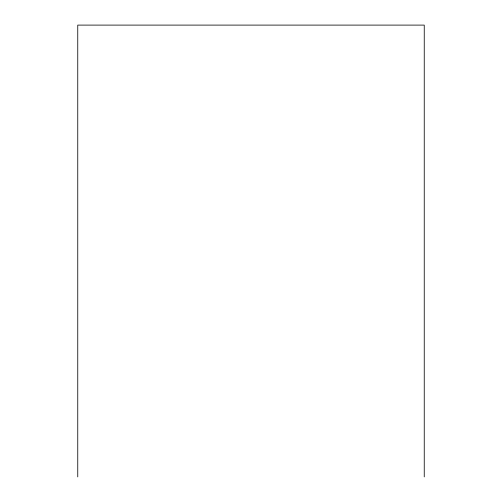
<?xml version="1.0" encoding="UTF-8"?>
<svg xmlns="http://www.w3.org/2000/svg" width="502" height="502" viewBox="0 0 502 502"><rect width="100%" height="100%" fill="white"/><g stroke="black" fill="none" stroke-linecap="round" stroke-linejoin="round"><path stroke-width="0.75" d="M424.246 476.9L424.246 25.1L77.754 25.1L77.754 476.9"/></g></svg>
